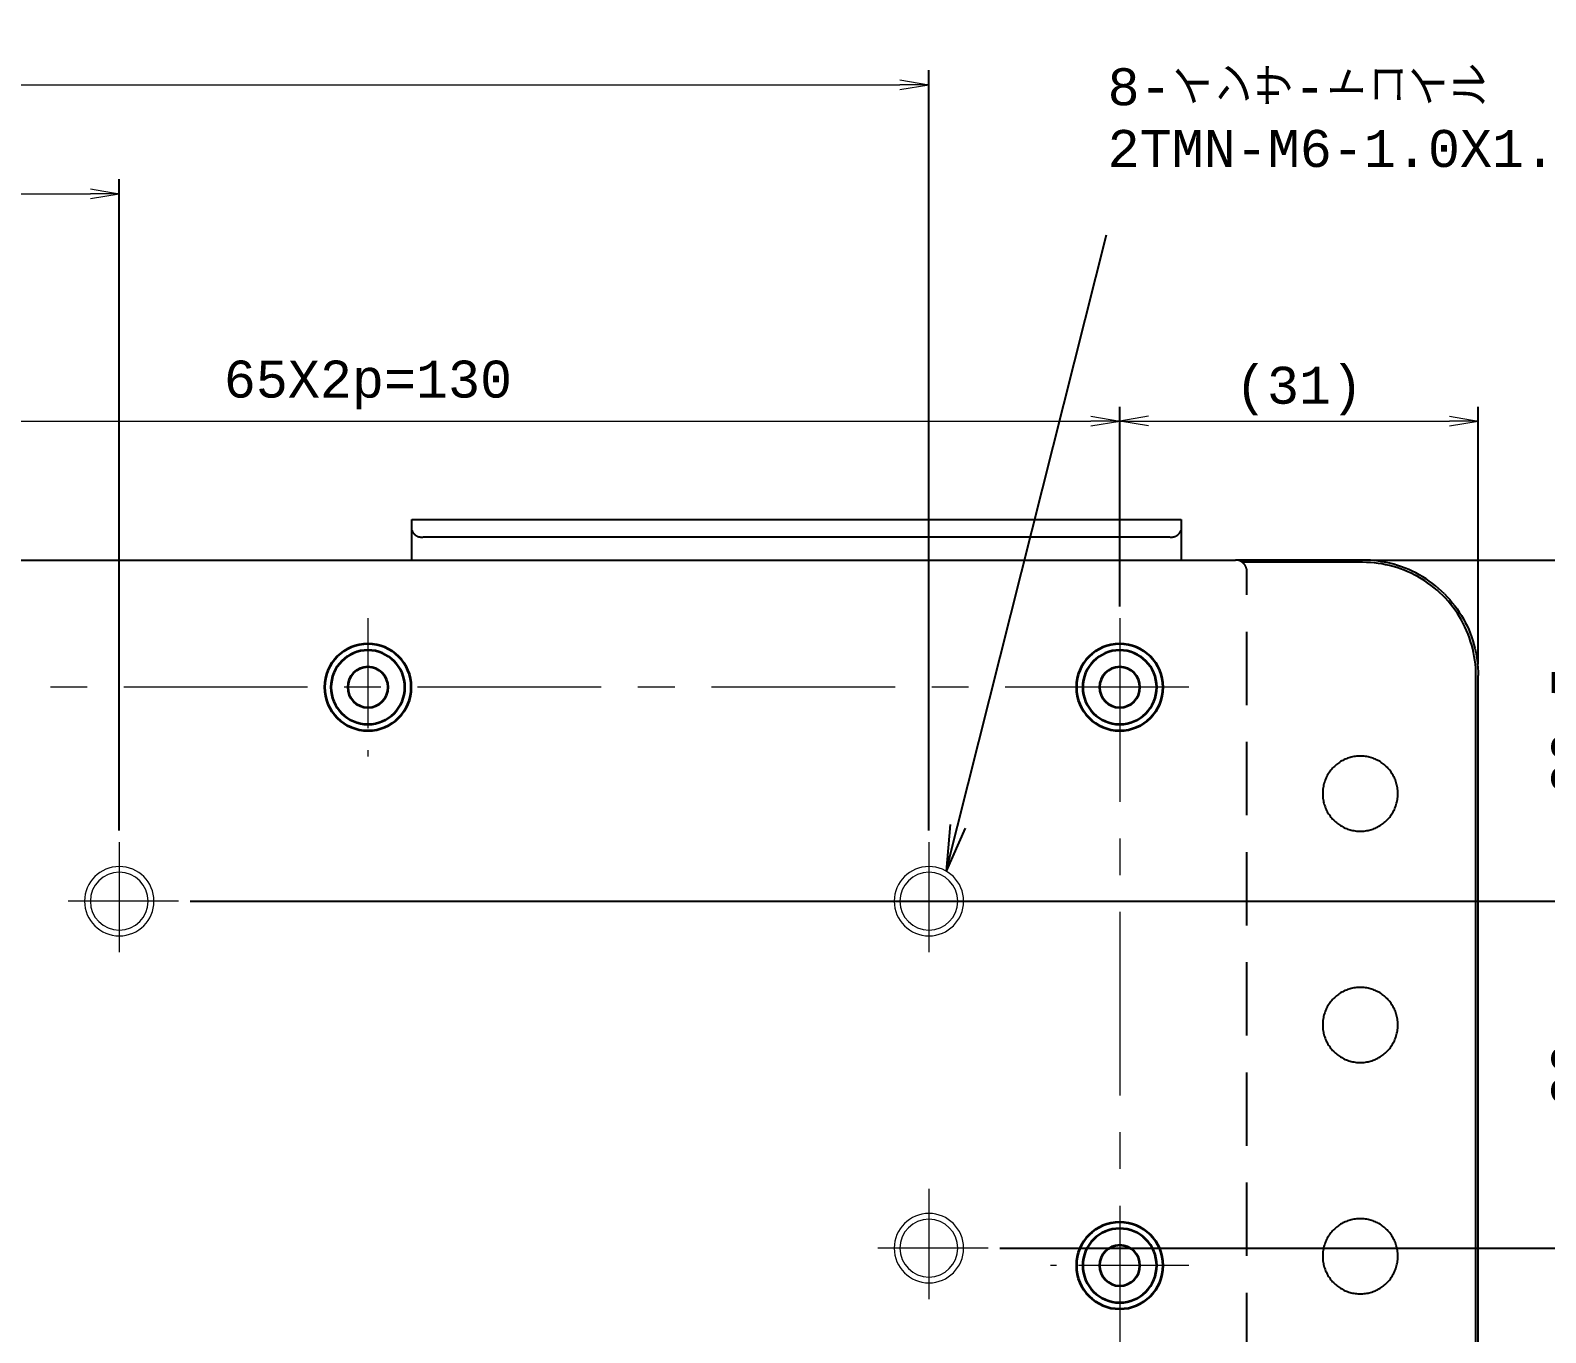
# Model space of a CAD drawing. Header units: millimetres. Extents: x -573 to 3430, y 0 to 3769.
# Drawn here: x 423.1 to 554.2, y 257.8 to 370.4 of the extents above; entities that cross this region are included whole.
import ezdxf
from ezdxf import colors
from ezdxf.entities.mleader import LeaderData, LeaderLine
from ezdxf.math import Vec2, Vec3

# ---------------------------------------------------------------- set-up
doc = ezdxf.new("R2010")
doc.units = ezdxf.units.MM
doc.linetypes.add('CENTER', pattern=[50.8, 31.75, -6.35, 6.35, -6.35])
doc.linetypes.add('HIDDEN', pattern=[9.525, 6.35, -3.175])
for name, color, linetype, lineweight in [('01 Basic thick', 7, 'Continuous', 35), ('02 Basic thin', 3, 'Continuous', 15), ('03 Hidden thick', 4, 'HIDDEN', 35), ('05 Center', 3, 'CENTER', 15), ('07 Dimension', 4, 'Continuous', 15), ('08 Text', 2, 'Continuous', 15)]:
    doc.layers.add(name, color=color, linetype=linetype, lineweight=lineweight)
doc.styles.get("Standard").update_dxf_attribs({"font": 'monotxt.shx', "height": 3.2, "bigfont": '@extfont2.shx'})
doc.dimstyles.new('ISO-25', dxfattribs={"dimtxt": 3.2, "dimasz": 2.5, "dimexe": 1.25, "dimexo": 1, "dimgap": 1, "dimtad": 1, "dimdsep": 46, "dimtxsty": 'Standard', "dimblk": 'OPEN', "dimcen": 2.5, "dimclrd": 256, "dimclre": 256, "dimclrt": 256, "dimadec": 0, "dimazin": 0, "dimtfac": 1, "dimtmove": 0, "dimatfit": 3, "dimldrblk": 'OPEN', "dimfxl": 1, "dimlwd": -1, "dimarcsym": 0})

# ---------------------------------------------------------------- blocks, each defined once
blk = doc.blocks.new('_Open')
at = {"color": 0, "linetype": 'ByBlock', "lineweight": -2}
for p, q in [((-1, 0.167), (0, 0)), ((-1, -0.167), (0, 0)), ((0, 0), (-1, 0))]:
    blk.add_line(p, q, dxfattribs=at)
blk = doc.blocks.new('*D2471')
at = {"layer": '07 Dimension', "lineweight": -2, "ltscale": 0.15, "transparency": 16777216}
for p, q in [((265.84, 301.21), (265.84, 357.51)), ((430.84, 301.21), (430.84, 357.51))]:
    blk.add_line(p, q, dxfattribs=at)
at = {"layer": '07 Dimension', "ltscale": 0.15, "transparency": 16777216}
blk.add_line((268.34, 356.26), (428.34, 356.26), dxfattribs=at)
at = {"layer": 'Defpoints', "color": 0, "ltscale": 0.15, "transparency": 16777216}
for p in [(430.84, 356.26), (265.84, 300.21), (430.84, 300.21)]:
    blk.add_point(p, dxfattribs=at)
at = {"layer": '07 Dimension', "ltscale": 0.15, "transparency": 16777216, "xscale": 2.5, "yscale": 2.5, "zscale": 2.5, "rotation": 180}
blk.add_blockref('_Open', (265.84, 356.26), dxfattribs=at)
at = {"layer": '07 Dimension', "ltscale": 0.15, "transparency": 16777216, "xscale": 2.5, "yscale": 2.5, "zscale": 2.5}
blk.add_blockref('_Open', (430.84, 356.26), dxfattribs=at)
at = {"layer": '07 Dimension', "ltscale": 0.15, "transparency": 16777216, "insert": (348.34, 358.86), "char_height": 3.2, "attachment_point": 5}
blk.add_mtext('165', dxfattribs=at)
blk = doc.blocks.new('*D2472')
at = {"layer": '07 Dimension', "lineweight": -2, "ltscale": 0.15, "transparency": 16777216}
for p, q in [((195.84, 301.21), (195.84, 366.94)), ((500.84, 301.21), (500.84, 366.94))]:
    blk.add_line(p, q, dxfattribs=at)
at = {"layer": '07 Dimension', "ltscale": 0.15, "transparency": 16777216}
blk.add_line((198.34, 365.69), (498.34, 365.69), dxfattribs=at)
at = {"layer": 'Defpoints', "color": 0, "ltscale": 0.15, "transparency": 16777216}
for p in [(500.84, 365.69), (195.84, 300.21), (500.84, 300.21)]:
    blk.add_point(p, dxfattribs=at)
at = {"layer": '07 Dimension', "ltscale": 0.15, "transparency": 16777216, "xscale": 2.5, "yscale": 2.5, "zscale": 2.5, "rotation": 180}
blk.add_blockref('_Open', (195.84, 365.69), dxfattribs=at)
at = {"layer": '07 Dimension', "ltscale": 0.15, "transparency": 16777216, "xscale": 2.5, "yscale": 2.5, "zscale": 2.5}
blk.add_blockref('_Open', (500.84, 365.69), dxfattribs=at)
at = {"layer": '07 Dimension', "ltscale": 0.15, "transparency": 16777216, "insert": (348.34, 368.29), "char_height": 3.2, "attachment_point": 5}
blk.add_mtext('305', dxfattribs=at)
blk = doc.blocks.new('*D2473')
at = {"layer": '07 Dimension', "lineweight": -2, "ltscale": 0.15, "transparency": 16777216}
for p, q in [((539.34, 324.59), (560.15, 324.59)), ((506.96, 295.09), (560.15, 295.09))]:
    blk.add_line(p, q, dxfattribs=at)
at = {"layer": '07 Dimension', "ltscale": 0.15, "transparency": 16777216}
blk.add_line((558.9, 322.09), (558.9, 297.59), dxfattribs=at)
at = {"layer": 'Defpoints', "color": 0, "ltscale": 0.15, "transparency": 16777216}
for p in [(538.34, 324.59), (505.96, 295.09), (558.9, 295.09)]:
    blk.add_point(p, dxfattribs=at)
at = {"layer": '07 Dimension', "ltscale": 0.15, "transparency": 16777216, "xscale": 2.5, "yscale": 2.5, "zscale": 2.5}
for p, rotation in [((558.9, 324.59), 90), ((558.9, 295.09), 270)]:
    blk.add_blockref('_Open', p, dxfattribs=dict(at, rotation=rotation))
at = {"layer": '07 Dimension', "ltscale": 0.15, "transparency": 16777216, "insert": (556.3, 309.84), "char_height": 3.2, "attachment_point": 5, "rotation": 90}
blk.add_mtext('29.5', dxfattribs=at)
blk = doc.blocks.new('*D2474')
at = {"layer": '07 Dimension', "lineweight": -2, "ltscale": 0.15, "transparency": 16777216}
for p, q in [((506.96, 295.09), (560.15, 295.09)), ((506.96, 265.09), (560.15, 265.09))]:
    blk.add_line(p, q, dxfattribs=at)
at = {"layer": '07 Dimension', "ltscale": 0.15, "transparency": 16777216}
blk.add_line((558.9, 292.59), (558.9, 267.59), dxfattribs=at)
at = {"layer": 'Defpoints', "color": 0, "ltscale": 0.15, "transparency": 16777216}
for p in [(505.96, 295.09), (505.96, 265.09), (558.9, 265.09)]:
    blk.add_point(p, dxfattribs=at)
at = {"layer": '07 Dimension', "ltscale": 0.15, "transparency": 16777216, "xscale": 2.5, "yscale": 2.5, "zscale": 2.5}
for p, rotation in [((558.9, 295.09), 90), ((558.9, 265.09), 270)]:
    blk.add_blockref('_Open', p, dxfattribs=dict(at, rotation=rotation))
at = {"layer": '07 Dimension', "ltscale": 0.15, "transparency": 16777216, "insert": (556.3, 280.09), "char_height": 3.2, "attachment_point": 5, "rotation": 90}
blk.add_mtext('30', dxfattribs=at)
blk = doc.blocks.new('*D2475')
at = {"layer": '07 Dimension', "lineweight": -2, "ltscale": 0.15, "transparency": 16777216}
for p, q in [((436.96, 295.09), (567.07, 295.09)), ((436.96, 200.09), (567.07, 200.09))]:
    blk.add_line(p, q, dxfattribs=at)
at = {"layer": '07 Dimension', "ltscale": 0.15, "transparency": 16777216}
blk.add_line((565.82, 292.59), (565.82, 202.59), dxfattribs=at)
at = {"layer": 'Defpoints', "color": 0, "ltscale": 0.15, "transparency": 16777216}
for p in [(435.96, 295.09), (435.96, 200.09), (565.82, 200.09)]:
    blk.add_point(p, dxfattribs=at)
at = {"layer": '07 Dimension', "ltscale": 0.15, "transparency": 16777216, "xscale": 2.5, "yscale": 2.5, "zscale": 2.5}
for p, rotation in [((565.82, 295.09), 90), ((565.82, 200.09), 270)]:
    blk.add_blockref('_Open', p, dxfattribs=dict(at, rotation=rotation))
at = {"layer": '07 Dimension', "ltscale": 0.15, "transparency": 16777216, "insert": (563.22, 247.59), "char_height": 3.2, "attachment_point": 5, "rotation": 90}
blk.add_mtext('95', dxfattribs=at)
blk = doc.blocks.new('*D2478')
at = {"layer": '07 Dimension', "lineweight": -2, "ltscale": 0.15, "transparency": 16777216}
for p, q in [((387.34, 320.57), (387.34, 337.85)), ((517.34, 320.57), (517.34, 337.85))]:
    blk.add_line(p, q, dxfattribs=at)
at = {"layer": '07 Dimension', "ltscale": 0.15, "transparency": 16777216}
blk.add_line((389.84, 336.6), (514.84, 336.6), dxfattribs=at)
at = {"layer": 'Defpoints', "color": 0, "ltscale": 0.15, "transparency": 16777216}
for p in [(517.34, 336.6), (387.34, 319.57), (517.34, 319.57)]:
    blk.add_point(p, dxfattribs=at)
at = {"layer": '07 Dimension', "ltscale": 0.15, "transparency": 16777216, "xscale": 2.5, "yscale": 2.5, "zscale": 2.5, "rotation": 180}
blk.add_blockref('_Open', (387.34, 336.6), dxfattribs=at)
at = {"layer": '07 Dimension', "ltscale": 0.15, "transparency": 16777216, "xscale": 2.5, "yscale": 2.5, "zscale": 2.5}
blk.add_blockref('_Open', (517.34, 336.6), dxfattribs=at)
at = {"layer": '07 Dimension', "ltscale": 0.15, "transparency": 16777216, "insert": (452.34, 339.73), "char_height": 3.2, "attachment_point": 5}
blk.add_mtext('65X2p=130', dxfattribs=at)
blk = doc.blocks.new('*D2461')
at = {"layer": '07 Dimension', "lineweight": -2, "ltscale": 0.15, "transparency": 16777216}
for p, q in [((517.34, 320.57), (517.34, 337.85)), ((548.34, 315.59), (548.34, 337.85))]:
    blk.add_line(p, q, dxfattribs=at)
at = {"layer": '07 Dimension', "ltscale": 0.15, "transparency": 16777216}
blk.add_line((519.84, 336.6), (545.84, 336.6), dxfattribs=at)
at = {"layer": 'Defpoints', "color": 0, "ltscale": 0.15, "transparency": 16777216}
for p in [(548.34, 336.6), (517.34, 319.57), (548.34, 314.59)]:
    blk.add_point(p, dxfattribs=at)
at = {"layer": '07 Dimension', "ltscale": 0.15, "transparency": 16777216, "xscale": 2.5, "yscale": 2.5, "zscale": 2.5, "rotation": 180}
blk.add_blockref('_Open', (517.34, 336.6), dxfattribs=at)
at = {"layer": '07 Dimension', "ltscale": 0.15, "transparency": 16777216, "xscale": 2.5, "yscale": 2.5, "zscale": 2.5}
blk.add_blockref('_Open', (548.34, 336.6), dxfattribs=at)
at = {"layer": '07 Dimension', "ltscale": 0.15, "transparency": 16777216, "insert": (532.84, 339.2), "char_height": 3.2, "attachment_point": 5}
blk.add_mtext('(31)', dxfattribs=at)

msp = doc.modelspace()

# ---------------------------------------------------------------- linework, layer by layer
at = {"layer": '01 Basic thick', "lineweight": -3}
for p, q in [((456.139, 327.169), (456.139, 328.092)), ((456.139, 328.092), (522.639, 328.092)), ((522.639, 328.092), (522.639, 327.169)), ((456.139, 324.593), (456.139, 327.169)), ((456.139, 327.169), (456.149, 327.141)), ((456.149, 327.141), (456.16, 327.113)), ((456.16, 327.113), (456.172, 327.085)), ((456.172, 327.085), (456.185, 327.058)), ((456.185, 327.058), (456.199, 327.031)), ((456.199, 327.031), (456.213, 327.005)), ((456.213, 327.005), (456.229, 326.979)), ((456.229, 326.979), (456.245, 326.954)), ((456.245, 326.954), (456.263, 326.93)), ((456.263, 326.93), (456.281, 326.906)), ((456.281, 326.906), (456.3, 326.882)), ((456.3, 326.882), (456.32, 326.86)), ((456.32, 326.86), (456.34, 326.838)), ((456.34, 326.838), (456.362, 326.817)), ((456.362, 326.817), (456.384, 326.796)), ((456.384, 326.796), (456.406, 326.776)), ((456.406, 326.776), (456.43, 326.758)), ((456.43, 326.758), (456.454, 326.739)), ((456.454, 326.739), (456.478, 326.722)), ((456.478, 326.722), (456.504, 326.706)), ((456.504, 326.706), (456.529, 326.69)), ((456.529, 326.69), (456.556, 326.676)), ((456.556, 326.676), (456.582, 326.662)), ((456.582, 326.662), (456.61, 326.649)), ((456.61, 326.649), (456.637, 326.638)), ((456.637, 326.638), (456.665, 326.627)), ((456.665, 326.627), (456.694, 326.617)), ((456.694, 326.617), (456.723, 326.608)), ((456.723, 326.608), (456.752, 326.6)), ((456.752, 326.6), (456.781, 326.593)), ((456.781, 326.593), (456.81, 326.588)), ((456.81, 326.588), (456.84, 326.583)), ((456.84, 326.583), (456.87, 326.579)), ((456.87, 326.579), (456.9, 326.576)), ((456.9, 326.576), (456.93, 326.575)), ((456.93, 326.575), (456.96, 326.574)), ((456.96, 326.574), (456.99, 326.574)), ((456.99, 326.574), (457.02, 326.576)), ((457.02, 326.576), (457.05, 326.578)), ((457.05, 326.578), (457.08, 326.582)), ((457.08, 326.582), (457.109, 326.586)), ((457.109, 326.586), (457.139, 326.592)), ((457.139, 326.592), (521.639, 326.592)), ((521.639, 326.592), (521.669, 326.586)), ((521.669, 326.586), (521.698, 326.582)), ((521.698, 326.582), (521.728, 326.578)), ((521.728, 326.578), (521.758, 326.576)), ((521.758, 326.576), (521.788, 326.574)), ((521.788, 326.574), (521.818, 326.574)), ((521.818, 326.574), (521.848, 326.575)), ((521.848, 326.575), (521.878, 326.576)), ((521.878, 326.576), (521.908, 326.579)), ((521.908, 326.579), (521.938, 326.583)), ((521.938, 326.583), (521.968, 326.588)), ((521.968, 326.588), (521.997, 326.593)), ((521.997, 326.593), (522.026, 326.6)), ((522.026, 326.6), (522.055, 326.608)), ((522.055, 326.608), (522.084, 326.617)), ((522.084, 326.617), (522.113, 326.627)), ((522.113, 326.627), (522.141, 326.638)), ((522.141, 326.638), (522.168, 326.649)), ((522.168, 326.649), (522.196, 326.662)), ((522.196, 326.662), (522.222, 326.676)), ((522.222, 326.676), (522.249, 326.69)), ((522.249, 326.69), (522.274, 326.706)), ((522.274, 326.706), (522.3, 326.722)), ((522.3, 326.722), (522.324, 326.739)), ((522.324, 326.739), (522.348, 326.758)), ((522.348, 326.758), (522.372, 326.776)), ((522.372, 326.776), (522.394, 326.796)), ((522.394, 326.796), (522.416, 326.817)), ((522.416, 326.817), (522.438, 326.838)), ((522.438, 326.838), (522.458, 326.86)), ((522.458, 326.86), (522.478, 326.882)), ((522.478, 326.882), (522.497, 326.906)), ((522.497, 326.906), (522.515, 326.93)), ((522.515, 326.93), (522.533, 326.954)), ((522.533, 326.954), (522.549, 326.979)), ((522.549, 326.979), (522.565, 327.005)), ((522.565, 327.005), (522.579, 327.031)), ((522.579, 327.031), (522.593, 327.058)), ((522.593, 327.058), (522.606, 327.085)), ((522.606, 327.085), (522.618, 327.113)), ((522.618, 327.113), (522.629, 327.141)), ((522.629, 327.141), (522.639, 327.169)), ((522.639, 327.169), (522.639, 324.593)), ((169.339, 324.593), (527.339, 324.593)), ((538.339, 324.593), (527.339, 324.593)), ((527.373, 324.592), (527.339, 324.593)), ((527.406, 324.59), (527.373, 324.592)), ((527.44, 324.588), (527.406, 324.59)), ((527.473, 324.584), (527.44, 324.588)), ((527.506, 324.578), (527.473, 324.584)), ((527.54, 324.572), (527.506, 324.578)), ((527.572, 324.565), (527.54, 324.572)), ((527.605, 324.557), (527.572, 324.565)), ((527.637, 324.547), (527.605, 324.557)), ((527.669, 324.537), (527.637, 324.547)), ((527.701, 324.525), (527.669, 324.537)), ((527.732, 324.512), (527.701, 324.525)), ((527.763, 324.498), (527.732, 324.512)), ((527.793, 324.484), (527.763, 324.498)), ((527.823, 324.468), (527.793, 324.484)), ((527.853, 324.45), (527.823, 324.468)), ((527.882, 324.432), (527.853, 324.45)), ((527.911, 324.413), (527.882, 324.432)), ((527.939, 324.393), (527.911, 324.413)), ((538.339, 324.393), (527.939, 324.393)), ((527.966, 324.372), (527.939, 324.393)), ((527.992, 324.35), (527.966, 324.372)), ((528.018, 324.327), (527.992, 324.35)), ((528.043, 324.303), (528.018, 324.327)), ((528.067, 324.279), (528.043, 324.303)), ((528.09, 324.253), (528.067, 324.279)), ((528.112, 324.227), (528.09, 324.253)), ((528.133, 324.2), (528.112, 324.227)), ((528.154, 324.172), (528.133, 324.2)), ((528.173, 324.144), (528.154, 324.172)), ((528.192, 324.115), (528.173, 324.144)), ((528.209, 324.086), (528.192, 324.115)), ((528.225, 324.055), (528.209, 324.086)), ((528.241, 324.025), (528.225, 324.055)), ((528.255, 323.993), (528.241, 324.025)), ((528.268, 323.962), (528.255, 323.993)), ((528.281, 323.93), (528.268, 323.962)), ((528.292, 323.897), (528.281, 323.93)), ((528.301, 323.864), (528.292, 323.897)), ((528.31, 323.831), (528.301, 323.864)), ((528.318, 323.797), (528.31, 323.831)), ((528.324, 323.764), (528.318, 323.797)), ((528.33, 323.73), (528.324, 323.764)), ((528.334, 323.696), (528.33, 323.73)), ((528.337, 323.661), (528.334, 323.696)), ((528.338, 323.627), (528.337, 323.661)), ((538.68, 324.587), (538.339, 324.593)), ((538.674, 324.387), (538.339, 324.393)), ((539.008, 324.37), (538.674, 324.387)), ((539.021, 324.569), (538.68, 324.587)), ((539.341, 324.341), (539.008, 324.37)), ((539.362, 324.54), (539.021, 324.569)), ((539.673, 324.301), (539.341, 324.341)), ((539.701, 324.499), (539.362, 324.54)), ((540.004, 324.25), (539.673, 324.301)), ((540.038, 324.447), (539.701, 324.499)), ((540.333, 324.188), (540.004, 324.25)), ((540.374, 324.383), (540.038, 324.447)), ((540.659, 324.114), (540.333, 324.188)), ((540.707, 324.308), (540.374, 324.383)), ((540.983, 324.029), (540.659, 324.114)), ((541.037, 324.222), (540.707, 324.308)), ((541.304, 323.933), (540.983, 324.029)), ((541.364, 324.124), (541.037, 324.222)), ((541.621, 323.827), (541.304, 323.933)), ((541.688, 324.015), (541.364, 324.124)), ((541.934, 323.709), (541.621, 323.827)), ((542.008, 323.895), (541.688, 324.015)), ((542.243, 323.581), (541.934, 323.709)), ((542.323, 323.765), (542.008, 323.895)), ((542.634, 323.623), (542.323, 323.765)), ((528.339, 323.593), (528.338, 323.627)), ((542.548, 323.443), (542.243, 323.581)), ((542.848, 323.294), (542.548, 323.443)), ((542.94, 323.471), (542.634, 323.623)), ((543.142, 323.135), (542.848, 323.294)), ((543.24, 323.309), (542.94, 323.471)), ((543.431, 322.966), (543.142, 323.135)), ((543.535, 323.137), (543.24, 323.309)), ((543.714, 322.787), (543.431, 322.966)), ((543.823, 322.954), (543.535, 323.137)), ((543.99, 322.599), (543.714, 322.787)), ((544.106, 322.762), (543.823, 322.954)), ((544.26, 322.401), (543.99, 322.599)), ((544.381, 322.561), (544.106, 322.762)), ((544.524, 322.195), (544.26, 322.401)), ((544.65, 322.35), (544.381, 322.561)), ((544.911, 322.13), (544.65, 322.35)), ((544.78, 321.979), (544.524, 322.195)), ((545.028, 321.755), (544.78, 321.979)), ((545.165, 321.901), (544.911, 322.13)), ((545.269, 321.522), (545.028, 321.755)), ((545.41, 321.664), (545.165, 321.901)), ((545.501, 321.282), (545.269, 321.522)), ((545.41, 321.664), (545.647, 321.418)), ((545.725, 321.033), (545.501, 321.282)), ((545.647, 321.418), (545.876, 321.165)), ((545.941, 320.777), (545.725, 321.033)), ((545.876, 321.165), (546.096, 320.903)), ((546.148, 320.514), (545.941, 320.777)), ((546.096, 320.903), (546.307, 320.635)), ((546.345, 320.244), (546.148, 320.514)), ((546.307, 320.635), (546.509, 320.359)), ((546.534, 319.967), (546.345, 320.244)), ((546.509, 320.359), (546.701, 320.077)), ((546.712, 319.685), (546.534, 319.967)), ((546.701, 320.077), (546.883, 319.788)), ((546.883, 319.788), (547.056, 319.494)), ((546.881, 319.396), (546.712, 319.685)), ((547.04, 319.101), (546.881, 319.396)), ((547.189, 318.802), (547.04, 319.101)), ((547.056, 319.494), (547.218, 319.193)), ((547.328, 318.497), (547.189, 318.802)), ((547.218, 319.193), (547.37, 318.887)), ((547.456, 318.188), (547.328, 318.497)), ((547.37, 318.887), (547.511, 318.577)), ((547.511, 318.577), (547.642, 318.261)), ((547.573, 317.874), (547.456, 318.188)), ((547.68, 317.557), (547.573, 317.874)), ((547.642, 318.261), (547.762, 317.941)), ((547.776, 317.237), (547.68, 317.557)), ((547.762, 317.941), (547.87, 317.618)), ((547.86, 316.913), (547.776, 317.237)), ((547.87, 317.618), (547.968, 317.291)), ((547.968, 317.291), (548.055, 316.96)), ((547.934, 316.586), (547.86, 316.913)), ((547.996, 316.258), (547.934, 316.586)), ((548.048, 315.927), (547.996, 316.258)), ((548.088, 315.595), (548.048, 315.927)), ((548.055, 316.96), (548.13, 316.627)), ((548.13, 316.627), (548.194, 316.292)), ((548.194, 316.292), (548.246, 315.954)), ((548.246, 315.954), (548.287, 315.615)), ((548.116, 315.261), (548.088, 315.595)), ((548.133, 314.927), (548.116, 315.261)), ((548.139, 314.593), (548.133, 314.927)), ((548.139, 221.363), (548.139, 314.593)), ((548.287, 315.615), (548.316, 315.275)), ((548.316, 315.275), (548.333, 314.934)), ((548.333, 314.934), (548.339, 314.593)), ((548.339, 221.363), (548.339, 314.593)), ((535.821, 306.671), (535.744, 306.589)), ((535.901, 306.749), (535.821, 306.671)), ((535.984, 306.825), (535.901, 306.749)), ((536.069, 306.898), (535.984, 306.825)), ((536.157, 306.968), (536.069, 306.898)), ((536.247, 307.035), (536.157, 306.968)), ((536.339, 307.099), (536.247, 307.035)), ((536.434, 307.159), (536.339, 307.099)), ((536.53, 307.217), (536.434, 307.159)), ((536.629, 307.27), (536.53, 307.217)), ((536.729, 307.321), (536.629, 307.27)), ((536.831, 307.368), (536.729, 307.321)), ((536.934, 307.411), (536.831, 307.368)), ((537.039, 307.451), (536.934, 307.411)), ((537.145, 307.487), (537.039, 307.451)), ((537.253, 307.519), (537.145, 307.487)), ((537.361, 307.548), (537.253, 307.519)), ((537.471, 307.573), (537.361, 307.548)), ((537.581, 307.594), (537.471, 307.573)), ((537.692, 307.612), (537.581, 307.594)), ((537.803, 307.625), (537.692, 307.612)), ((537.915, 307.635), (537.803, 307.625)), ((538.027, 307.641), (537.915, 307.635)), ((538.139, 307.643), (538.027, 307.641)), ((538.251, 307.641), (538.139, 307.643)), ((538.363, 307.635), (538.251, 307.641)), ((538.475, 307.625), (538.363, 307.635)), ((538.586, 307.612), (538.475, 307.625)), ((538.697, 307.594), (538.586, 307.612)), ((538.807, 307.573), (538.697, 307.594)), ((538.917, 307.548), (538.807, 307.573)), ((539.025, 307.519), (538.917, 307.548)), ((539.133, 307.487), (539.025, 307.519)), ((539.239, 307.451), (539.133, 307.487)), ((539.344, 307.411), (539.239, 307.451)), ((539.447, 307.368), (539.344, 307.411)), ((539.549, 307.321), (539.447, 307.368)), ((539.649, 307.27), (539.549, 307.321)), ((539.748, 307.217), (539.649, 307.27)), ((539.844, 307.159), (539.748, 307.217)), ((539.939, 307.099), (539.844, 307.159)), ((540.031, 307.035), (539.939, 307.099)), ((540.121, 306.968), (540.031, 307.035)), ((540.209, 306.898), (540.121, 306.968)), ((540.294, 306.825), (540.209, 306.898)), ((540.377, 306.749), (540.294, 306.825)), ((540.457, 306.671), (540.377, 306.749)), ((540.534, 306.589), (540.457, 306.671)), ((535.028, 305.333), (534.997, 305.225)), ((535.062, 305.44), (535.028, 305.333)), ((535.1, 305.545), (535.062, 305.44)), ((535.142, 305.649), (535.1, 305.545)), ((535.187, 305.752), (535.142, 305.649)), ((535.236, 305.853), (535.187, 305.752)), ((535.288, 305.952), (535.236, 305.853)), ((535.343, 306.05), (535.288, 305.952)), ((535.402, 306.145), (535.343, 306.05)), ((535.464, 306.239), (535.402, 306.145)), ((535.53, 306.33), (535.464, 306.239)), ((535.598, 306.419), (535.53, 306.33)), ((535.669, 306.505), (535.598, 306.419)), ((535.744, 306.589), (535.669, 306.505)), ((540.608, 306.505), (540.534, 306.589)), ((540.68, 306.419), (540.608, 306.505)), ((540.748, 306.33), (540.68, 306.419)), ((540.814, 306.239), (540.748, 306.33)), ((540.876, 306.145), (540.814, 306.239)), ((540.935, 306.05), (540.876, 306.145)), ((540.99, 305.952), (540.935, 306.05)), ((541.042, 305.853), (540.99, 305.952)), ((541.091, 305.752), (541.042, 305.853)), ((541.136, 305.649), (541.091, 305.752)), ((541.178, 305.545), (541.136, 305.649)), ((541.216, 305.44), (541.178, 305.545)), ((541.25, 305.333), (541.216, 305.44)), ((541.281, 305.225), (541.25, 305.333)), ((534.893, 304.561), (534.889, 304.449)), ((534.889, 304.449), (534.889, 304.337)), ((534.889, 304.337), (534.893, 304.224)), ((534.901, 304.673), (534.893, 304.561)), ((534.893, 304.224), (534.901, 304.112)), ((534.913, 304.784), (534.901, 304.673)), ((534.901, 304.112), (534.913, 304.001)), ((534.928, 304.895), (534.913, 304.784)), ((534.913, 304.001), (534.928, 303.89)), ((534.947, 305.006), (534.928, 304.895)), ((534.97, 305.116), (534.947, 305.006)), ((534.997, 305.225), (534.97, 305.116)), ((541.307, 305.116), (541.281, 305.225)), ((541.331, 305.006), (541.307, 305.116)), ((541.35, 304.895), (541.331, 305.006)), ((541.365, 304.784), (541.35, 304.895)), ((541.35, 303.89), (541.365, 304.001)), ((541.377, 304.673), (541.365, 304.784)), ((541.365, 304.001), (541.377, 304.112)), ((541.385, 304.561), (541.377, 304.673)), ((541.377, 304.112), (541.385, 304.224)), ((541.388, 304.449), (541.385, 304.561)), ((541.385, 304.224), (541.388, 304.337)), ((541.388, 304.337), (541.388, 304.449)), ((534.928, 303.89), (534.947, 303.779)), ((534.947, 303.779), (534.97, 303.669)), ((534.97, 303.669), (534.997, 303.56)), ((534.997, 303.56), (535.028, 303.453)), ((535.028, 303.453), (535.062, 303.346)), ((535.062, 303.346), (535.1, 303.24)), ((535.1, 303.24), (535.142, 303.136)), ((535.142, 303.136), (535.187, 303.033)), ((535.187, 303.033), (535.236, 302.932)), ((535.236, 302.932), (535.288, 302.833)), ((535.288, 302.833), (535.343, 302.735)), ((535.343, 302.735), (535.402, 302.64)), ((540.876, 302.64), (540.935, 302.735)), ((540.935, 302.735), (540.99, 302.833)), ((540.99, 302.833), (541.042, 302.932)), ((541.042, 302.932), (541.091, 303.033)), ((541.091, 303.033), (541.136, 303.136)), ((541.136, 303.136), (541.178, 303.24)), ((541.178, 303.24), (541.216, 303.346)), ((541.216, 303.346), (541.25, 303.453)), ((541.25, 303.453), (541.281, 303.56)), ((541.281, 303.56), (541.307, 303.669)), ((541.307, 303.669), (541.331, 303.779)), ((541.331, 303.779), (541.35, 303.89)), ((535.402, 302.64), (535.464, 302.546)), ((535.464, 302.546), (535.53, 302.455)), ((535.53, 302.455), (535.598, 302.366)), ((535.598, 302.366), (535.669, 302.28)), ((535.669, 302.28), (535.744, 302.196)), ((535.744, 302.196), (535.821, 302.114)), ((535.821, 302.114), (535.901, 302.036)), ((535.901, 302.036), (535.984, 301.96)), ((535.984, 301.96), (536.069, 301.887)), ((536.069, 301.887), (536.157, 301.817)), ((536.157, 301.817), (536.247, 301.75)), ((536.247, 301.75), (536.339, 301.686)), ((536.339, 301.686), (536.434, 301.626)), ((536.434, 301.626), (536.53, 301.569)), ((536.53, 301.569), (536.629, 301.515)), ((536.629, 301.515), (536.729, 301.464)), ((536.729, 301.464), (536.831, 301.418)), ((536.831, 301.418), (536.934, 301.374)), ((536.934, 301.374), (537.039, 301.334)), ((539.239, 301.334), (539.344, 301.374)), ((539.344, 301.374), (539.447, 301.418)), ((539.447, 301.418), (539.549, 301.464)), ((539.549, 301.464), (539.649, 301.515)), ((539.649, 301.515), (539.748, 301.569)), ((539.748, 301.569), (539.844, 301.626)), ((539.844, 301.626), (539.939, 301.686)), ((539.939, 301.686), (540.031, 301.75)), ((540.031, 301.75), (540.121, 301.817)), ((540.121, 301.817), (540.209, 301.887)), ((540.209, 301.887), (540.294, 301.96)), ((540.294, 301.96), (540.377, 302.036)), ((540.377, 302.036), (540.457, 302.114)), ((540.457, 302.114), (540.534, 302.196)), ((540.534, 302.196), (540.608, 302.28)), ((540.608, 302.28), (540.68, 302.366)), ((540.68, 302.366), (540.748, 302.455)), ((540.748, 302.455), (540.814, 302.546)), ((540.814, 302.546), (540.876, 302.64)), ((537.039, 301.334), (537.145, 301.298)), ((537.145, 301.298), (537.253, 301.266)), ((537.253, 301.266), (537.361, 301.237)), ((537.361, 301.237), (537.471, 301.212)), ((537.471, 301.212), (537.581, 301.191)), ((537.581, 301.191), (537.692, 301.174)), ((537.692, 301.174), (537.803, 301.16)), ((537.803, 301.16), (537.915, 301.15)), ((537.915, 301.15), (538.027, 301.145)), ((538.027, 301.145), (538.139, 301.143)), ((538.139, 301.143), (538.251, 301.145)), ((538.251, 301.145), (538.363, 301.15)), ((538.363, 301.15), (538.475, 301.16)), ((538.475, 301.16), (538.586, 301.174)), ((538.586, 301.174), (538.697, 301.191)), ((538.697, 301.191), (538.807, 301.212)), ((538.807, 301.212), (538.917, 301.237)), ((538.917, 301.237), (539.025, 301.266)), ((539.025, 301.266), (539.133, 301.298)), ((539.133, 301.298), (539.239, 301.334)), ((536.157, 286.968), (536.069, 286.898)), ((536.247, 287.035), (536.157, 286.968)), ((536.339, 287.099), (536.247, 287.035)), ((536.434, 287.159), (536.339, 287.099)), ((536.53, 287.217), (536.434, 287.159)), ((536.629, 287.27), (536.53, 287.217)), ((536.729, 287.321), (536.629, 287.27)), ((536.831, 287.368), (536.729, 287.321)), ((536.934, 287.411), (536.831, 287.368)), ((537.039, 287.451), (536.934, 287.411)), ((537.145, 287.487), (537.039, 287.451)), ((537.253, 287.519), (537.145, 287.487)), ((537.361, 287.548), (537.253, 287.519)), ((537.471, 287.573), (537.361, 287.548)), ((537.581, 287.594), (537.471, 287.573)), ((537.692, 287.612), (537.581, 287.594)), ((537.803, 287.625), (537.692, 287.612)), ((537.915, 287.635), (537.803, 287.625)), ((538.027, 287.641), (537.915, 287.635)), ((538.139, 287.643), (538.027, 287.641)), ((538.251, 287.641), (538.139, 287.643)), ((538.363, 287.635), (538.251, 287.641)), ((538.475, 287.625), (538.363, 287.635)), ((538.586, 287.612), (538.475, 287.625)), ((538.697, 287.594), (538.586, 287.612)), ((538.807, 287.573), (538.697, 287.594)), ((538.917, 287.548), (538.807, 287.573)), ((539.025, 287.519), (538.917, 287.548)), ((539.133, 287.487), (539.025, 287.519)), ((539.239, 287.451), (539.133, 287.487)), ((539.344, 287.411), (539.239, 287.451)), ((539.447, 287.368), (539.344, 287.411)), ((539.549, 287.321), (539.447, 287.368)), ((539.649, 287.27), (539.549, 287.321)), ((539.748, 287.217), (539.649, 287.27)), ((539.844, 287.159), (539.748, 287.217)), ((539.939, 287.099), (539.844, 287.159)), ((540.031, 287.035), (539.939, 287.099)), ((540.121, 286.968), (540.031, 287.035)), ((540.209, 286.898), (540.121, 286.968)), ((535.142, 285.649), (535.1, 285.545)), ((535.187, 285.752), (535.142, 285.649)), ((535.236, 285.853), (535.187, 285.752)), ((535.288, 285.952), (535.236, 285.853)), ((535.343, 286.05), (535.288, 285.952)), ((535.402, 286.145), (535.343, 286.05)), ((535.464, 286.239), (535.402, 286.145)), ((535.53, 286.33), (535.464, 286.239)), ((535.598, 286.419), (535.53, 286.33)), ((535.669, 286.505), (535.598, 286.419)), ((535.744, 286.589), (535.669, 286.505)), ((535.821, 286.671), (535.744, 286.589)), ((535.901, 286.749), (535.821, 286.671)), ((535.984, 286.825), (535.901, 286.749)), ((536.069, 286.898), (535.984, 286.825)), ((540.294, 286.825), (540.209, 286.898)), ((540.377, 286.749), (540.294, 286.825)), ((540.457, 286.671), (540.377, 286.749)), ((540.534, 286.589), (540.457, 286.671)), ((540.608, 286.505), (540.534, 286.589)), ((540.68, 286.419), (540.608, 286.505)), ((540.748, 286.33), (540.68, 286.419)), ((540.814, 286.239), (540.748, 286.33)), ((540.876, 286.145), (540.814, 286.239)), ((540.935, 286.05), (540.876, 286.145)), ((540.99, 285.952), (540.935, 286.05)), ((541.042, 285.853), (540.99, 285.952)), ((541.091, 285.752), (541.042, 285.853)), ((541.136, 285.649), (541.091, 285.752)), ((541.178, 285.545), (541.136, 285.649)), ((534.893, 284.561), (534.889, 284.449)), ((534.889, 284.449), (534.889, 284.337)), ((534.889, 284.337), (534.893, 284.224)), ((534.901, 284.673), (534.893, 284.561)), ((534.913, 284.784), (534.901, 284.673)), ((534.928, 284.895), (534.913, 284.784)), ((534.947, 285.006), (534.928, 284.895)), ((534.97, 285.116), (534.947, 285.006)), ((534.997, 285.225), (534.97, 285.116)), ((535.028, 285.333), (534.997, 285.225)), ((535.062, 285.44), (535.028, 285.333)), ((535.1, 285.545), (535.062, 285.44)), ((541.216, 285.44), (541.178, 285.545)), ((541.25, 285.333), (541.216, 285.44)), ((541.281, 285.225), (541.25, 285.333)), ((541.307, 285.116), (541.281, 285.225)), ((541.331, 285.006), (541.307, 285.116)), ((541.35, 284.895), (541.331, 285.006)), ((541.365, 284.784), (541.35, 284.895)), ((541.377, 284.673), (541.365, 284.784)), ((541.385, 284.561), (541.377, 284.673)), ((541.388, 284.449), (541.385, 284.561)), ((541.385, 284.224), (541.388, 284.337)), ((541.388, 284.337), (541.388, 284.449)), ((534.893, 284.224), (534.901, 284.112)), ((534.901, 284.112), (534.913, 284.001)), ((534.913, 284.001), (534.928, 283.89)), ((534.928, 283.89), (534.947, 283.779)), ((534.947, 283.779), (534.97, 283.669)), ((534.97, 283.669), (534.997, 283.56)), ((534.997, 283.56), (535.028, 283.453)), ((535.028, 283.453), (535.062, 283.346)), ((535.062, 283.346), (535.1, 283.24)), ((535.1, 283.24), (535.142, 283.136)), ((535.142, 283.136), (535.187, 283.033)), ((535.187, 283.033), (535.236, 282.932)), ((541.042, 282.932), (541.091, 283.033)), ((541.091, 283.033), (541.136, 283.136)), ((541.136, 283.136), (541.178, 283.24)), ((541.178, 283.24), (541.216, 283.346)), ((541.216, 283.346), (541.25, 283.453)), ((541.25, 283.453), (541.281, 283.56)), ((541.281, 283.56), (541.307, 283.669)), ((541.307, 283.669), (541.331, 283.779)), ((541.331, 283.779), (541.35, 283.89)), ((541.35, 283.89), (541.365, 284.001)), ((541.365, 284.001), (541.377, 284.112)), ((541.377, 284.112), (541.385, 284.224)), ((535.236, 282.932), (535.288, 282.833)), ((535.288, 282.833), (535.343, 282.735)), ((535.343, 282.735), (535.402, 282.64)), ((535.402, 282.64), (535.464, 282.546)), ((535.464, 282.546), (535.53, 282.455)), ((535.53, 282.455), (535.598, 282.366)), ((535.598, 282.366), (535.669, 282.28)), ((535.669, 282.28), (535.744, 282.196)), ((535.744, 282.196), (535.821, 282.114)), ((535.821, 282.114), (535.901, 282.036)), ((535.901, 282.036), (535.984, 281.96)), ((535.984, 281.96), (536.069, 281.887)), ((536.069, 281.887), (536.157, 281.817)), ((536.157, 281.817), (536.247, 281.75)), ((536.247, 281.75), (536.339, 281.686)), ((539.939, 281.686), (540.031, 281.75)), ((540.031, 281.75), (540.121, 281.817)), ((540.121, 281.817), (540.209, 281.887)), ((540.209, 281.887), (540.294, 281.96)), ((540.294, 281.96), (540.377, 282.036)), ((540.377, 282.036), (540.457, 282.114)), ((540.457, 282.114), (540.534, 282.196)), ((540.534, 282.196), (540.608, 282.28)), ((540.608, 282.28), (540.68, 282.366)), ((540.68, 282.366), (540.748, 282.455)), ((540.748, 282.455), (540.814, 282.546)), ((540.814, 282.546), (540.876, 282.64)), ((540.876, 282.64), (540.935, 282.735)), ((540.935, 282.735), (540.99, 282.833)), ((540.99, 282.833), (541.042, 282.932)), ((536.339, 281.686), (536.434, 281.626)), ((536.434, 281.626), (536.53, 281.569)), ((536.53, 281.569), (536.629, 281.515)), ((536.629, 281.515), (536.729, 281.464)), ((536.729, 281.464), (536.831, 281.418)), ((536.831, 281.418), (536.934, 281.374)), ((536.934, 281.374), (537.039, 281.334)), ((537.039, 281.334), (537.145, 281.298)), ((537.145, 281.298), (537.253, 281.266)), ((537.253, 281.266), (537.361, 281.237)), ((537.361, 281.237), (537.471, 281.212)), ((537.471, 281.212), (537.581, 281.191)), ((537.581, 281.191), (537.692, 281.174)), ((537.692, 281.174), (537.803, 281.16)), ((537.803, 281.16), (537.915, 281.15)), ((537.915, 281.15), (538.027, 281.145)), ((538.027, 281.145), (538.139, 281.143)), ((538.139, 281.143), (538.251, 281.145)), ((538.251, 281.145), (538.363, 281.15)), ((538.363, 281.15), (538.475, 281.16)), ((538.475, 281.16), (538.586, 281.174)), ((538.586, 281.174), (538.697, 281.191)), ((538.697, 281.191), (538.807, 281.212)), ((538.807, 281.212), (538.917, 281.237)), ((538.917, 281.237), (539.025, 281.266)), ((539.025, 281.266), (539.133, 281.298)), ((539.133, 281.298), (539.239, 281.334)), ((539.239, 281.334), (539.344, 281.374)), ((539.344, 281.374), (539.447, 281.418)), ((539.447, 281.418), (539.549, 281.464)), ((539.549, 281.464), (539.649, 281.515)), ((539.649, 281.515), (539.748, 281.569)), ((539.748, 281.569), (539.844, 281.626)), ((539.844, 281.626), (539.939, 281.686)), ((536.729, 267.321), (536.629, 267.27)), ((536.831, 267.368), (536.729, 267.321)), ((536.934, 267.411), (536.831, 267.368)), ((537.039, 267.451), (536.934, 267.411)), ((537.145, 267.487), (537.039, 267.451)), ((537.253, 267.519), (537.145, 267.487)), ((537.361, 267.548), (537.253, 267.519)), ((537.471, 267.573), (537.361, 267.548)), ((537.581, 267.594), (537.471, 267.573)), ((537.692, 267.612), (537.581, 267.594)), ((537.803, 267.625), (537.692, 267.612)), ((537.915, 267.635), (537.803, 267.625)), ((538.027, 267.641), (537.915, 267.635)), ((538.139, 267.643), (538.027, 267.641)), ((538.251, 267.641), (538.139, 267.643)), ((538.363, 267.635), (538.251, 267.641)), ((538.475, 267.625), (538.363, 267.635)), ((538.586, 267.612), (538.475, 267.625)), ((538.697, 267.594), (538.586, 267.612)), ((538.807, 267.573), (538.697, 267.594)), ((538.917, 267.548), (538.807, 267.573)), ((539.025, 267.519), (538.917, 267.548)), ((539.133, 267.487), (539.025, 267.519)), ((539.239, 267.451), (539.133, 267.487)), ((539.344, 267.411), (539.239, 267.451)), ((539.447, 267.368), (539.344, 267.411)), ((539.549, 267.321), (539.447, 267.368)), ((539.649, 267.27), (539.549, 267.321)), ((535.343, 266.05), (535.288, 265.952)), ((535.402, 266.145), (535.343, 266.05)), ((535.464, 266.239), (535.402, 266.145)), ((535.53, 266.33), (535.464, 266.239)), ((535.598, 266.419), (535.53, 266.33)), ((535.669, 266.505), (535.598, 266.419)), ((535.744, 266.589), (535.669, 266.505)), ((535.821, 266.671), (535.744, 266.589)), ((535.901, 266.749), (535.821, 266.671)), ((535.984, 266.825), (535.901, 266.749)), ((536.069, 266.898), (535.984, 266.825)), ((536.157, 266.968), (536.069, 266.898)), ((536.247, 267.035), (536.157, 266.968)), ((536.339, 267.099), (536.247, 267.035)), ((536.434, 267.159), (536.339, 267.099)), ((536.53, 267.217), (536.434, 267.159)), ((536.629, 267.27), (536.53, 267.217)), ((539.748, 267.217), (539.649, 267.27)), ((539.844, 267.159), (539.748, 267.217)), ((539.939, 267.099), (539.844, 267.159)), ((540.031, 267.035), (539.939, 267.099)), ((540.121, 266.968), (540.031, 267.035)), ((540.209, 266.898), (540.121, 266.968)), ((540.294, 266.825), (540.209, 266.898)), ((540.377, 266.749), (540.294, 266.825)), ((540.457, 266.671), (540.377, 266.749)), ((540.534, 266.589), (540.457, 266.671)), ((540.608, 266.505), (540.534, 266.589)), ((540.68, 266.419), (540.608, 266.505)), ((540.748, 266.33), (540.68, 266.419)), ((540.814, 266.239), (540.748, 266.33)), ((540.876, 266.145), (540.814, 266.239)), ((540.935, 266.05), (540.876, 266.145)), ((540.99, 265.952), (540.935, 266.05)), ((534.901, 264.673), (534.893, 264.561)), ((534.913, 264.784), (534.901, 264.673)), ((534.928, 264.895), (534.913, 264.784)), ((534.947, 265.006), (534.928, 264.895)), ((534.97, 265.116), (534.947, 265.006)), ((534.997, 265.225), (534.97, 265.116)), ((535.028, 265.333), (534.997, 265.225)), ((535.062, 265.44), (535.028, 265.333)), ((535.1, 265.545), (535.062, 265.44)), ((535.142, 265.649), (535.1, 265.545)), ((535.187, 265.752), (535.142, 265.649)), ((535.236, 265.853), (535.187, 265.752)), ((535.288, 265.952), (535.236, 265.853)), ((541.042, 265.853), (540.99, 265.952)), ((541.091, 265.752), (541.042, 265.853)), ((541.136, 265.649), (541.091, 265.752)), ((541.178, 265.545), (541.136, 265.649)), ((541.216, 265.44), (541.178, 265.545)), ((541.25, 265.333), (541.216, 265.44)), ((541.281, 265.225), (541.25, 265.333)), ((541.307, 265.116), (541.281, 265.225)), ((541.331, 265.006), (541.307, 265.116)), ((541.35, 264.895), (541.331, 265.006)), ((541.365, 264.784), (541.35, 264.895)), ((541.377, 264.673), (541.365, 264.784)), ((541.385, 264.561), (541.377, 264.673)), ((534.893, 264.561), (534.889, 264.449)), ((534.889, 264.449), (534.889, 264.337)), ((534.889, 264.337), (534.893, 264.224)), ((534.893, 264.224), (534.901, 264.112)), ((534.901, 264.112), (534.913, 264.001)), ((534.913, 264.001), (534.928, 263.89)), ((534.928, 263.89), (534.947, 263.779)), ((534.947, 263.779), (534.97, 263.669)), ((534.97, 263.669), (534.997, 263.56)), ((534.997, 263.56), (535.028, 263.453)), ((535.028, 263.453), (535.062, 263.346)), ((541.216, 263.346), (541.25, 263.453)), ((541.25, 263.453), (541.281, 263.56)), ((541.281, 263.56), (541.307, 263.669)), ((541.307, 263.669), (541.331, 263.779)), ((541.331, 263.779), (541.35, 263.89)), ((541.35, 263.89), (541.365, 264.001)), ((541.365, 264.001), (541.377, 264.112)), ((541.377, 264.112), (541.385, 264.224)), ((541.388, 264.449), (541.385, 264.561)), ((541.385, 264.224), (541.388, 264.337)), ((541.388, 264.337), (541.388, 264.449)), ((535.062, 263.346), (535.1, 263.24)), ((535.1, 263.24), (535.142, 263.136)), ((535.142, 263.136), (535.187, 263.033)), ((535.187, 263.033), (535.236, 262.932)), ((535.236, 262.932), (535.288, 262.833)), ((535.288, 262.833), (535.343, 262.735)), ((535.343, 262.735), (535.402, 262.64)), ((535.402, 262.64), (535.464, 262.546)), ((535.464, 262.546), (535.53, 262.455)), ((535.53, 262.455), (535.598, 262.366)), ((535.598, 262.366), (535.669, 262.28)), ((535.669, 262.28), (535.744, 262.196)), ((535.744, 262.196), (535.821, 262.114)), ((535.821, 262.114), (535.901, 262.036)), ((540.377, 262.036), (540.457, 262.114)), ((540.457, 262.114), (540.534, 262.196)), ((540.534, 262.196), (540.608, 262.28)), ((540.608, 262.28), (540.68, 262.366)), ((540.68, 262.366), (540.748, 262.455)), ((540.748, 262.455), (540.814, 262.546)), ((540.814, 262.546), (540.876, 262.64)), ((540.876, 262.64), (540.935, 262.735)), ((540.935, 262.735), (540.99, 262.833)), ((540.99, 262.833), (541.042, 262.932)), ((541.042, 262.932), (541.091, 263.033)), ((541.091, 263.033), (541.136, 263.136)), ((541.136, 263.136), (541.178, 263.24)), ((541.178, 263.24), (541.216, 263.346)), ((535.901, 262.036), (535.984, 261.96)), ((535.984, 261.96), (536.069, 261.887)), ((536.069, 261.887), (536.157, 261.817)), ((536.157, 261.817), (536.247, 261.75)), ((536.247, 261.75), (536.339, 261.686)), ((536.339, 261.686), (536.434, 261.626)), ((536.434, 261.626), (536.53, 261.569)), ((536.53, 261.569), (536.629, 261.515)), ((536.629, 261.515), (536.729, 261.464)), ((536.729, 261.464), (536.831, 261.418)), ((536.831, 261.418), (536.934, 261.374)), ((536.934, 261.374), (537.039, 261.334)), ((537.039, 261.334), (537.145, 261.298)), ((537.145, 261.298), (537.253, 261.266)), ((537.253, 261.266), (537.361, 261.237)), ((537.361, 261.237), (537.471, 261.212)), ((537.471, 261.212), (537.581, 261.191)), ((537.581, 261.191), (537.692, 261.174)), ((537.692, 261.174), (537.803, 261.16)), ((537.803, 261.16), (537.915, 261.15)), ((537.915, 261.15), (538.027, 261.145)), ((538.027, 261.145), (538.139, 261.143)), ((538.139, 261.143), (538.251, 261.145)), ((538.251, 261.145), (538.363, 261.15)), ((538.363, 261.15), (538.475, 261.16)), ((538.475, 261.16), (538.586, 261.174)), ((538.586, 261.174), (538.697, 261.191)), ((538.697, 261.191), (538.807, 261.212)), ((538.807, 261.212), (538.917, 261.237)), ((538.917, 261.237), (539.025, 261.266)), ((539.025, 261.266), (539.133, 261.298)), ((539.133, 261.298), (539.239, 261.334)), ((539.239, 261.334), (539.344, 261.374)), ((539.344, 261.374), (539.447, 261.418)), ((539.447, 261.418), (539.549, 261.464)), ((539.549, 261.464), (539.649, 261.515)), ((539.649, 261.515), (539.748, 261.569)), ((539.748, 261.569), (539.844, 261.626)), ((539.844, 261.626), (539.939, 261.686)), ((539.939, 261.686), (540.031, 261.75)), ((540.031, 261.75), (540.121, 261.817)), ((540.121, 261.817), (540.209, 261.887)), ((540.209, 261.887), (540.294, 261.96)), ((540.294, 261.96), (540.377, 262.036))]:
    msp.add_line(p, q, dxfattribs=at)
at = {"layer": '01 Basic thick', "extrusion": (-3.26835e-17, -5.27603e-17, -1)}
for centre, radius in [((-452.339, 313.593), 3.75), ((-517.339, 313.593), 3.75), ((-452.339, 313.593), 3.2), ((-517.339, 313.593), 3.2), ((-452.339, 313.593), 1.75), ((-517.339, 313.593), 1.75), ((-517.339, 263.593), 3.75), ((-517.339, 263.593), 3.2), ((-517.339, 263.593), 1.75)]:
    msp.add_circle(centre, radius, dxfattribs=at)
at = {"layer": '02 Basic thin', "extrusion": (-3.26835e-17, -5.27603e-17, -1)}
for centre, radius in [((-430.839, 295.093), 3), ((-430.839, 295.093), 2.5), ((-500.839, 295.093), 3), ((-500.839, 295.093), 2.5), ((-500.839, 265.093), 3), ((-500.839, 265.093), 2.5)]:
    msp.add_circle(centre, radius, dxfattribs=at)
at = {"layer": '03 Hidden thick', "lineweight": -3}
msp.add_line((528.339, 207.27), (528.339, 323.593), dxfattribs=at)
at = {"layer": '05 Center', "ltscale": 0.3}
for p, q in [((452.339, 319.567), (452.339, 307.618)), ((430.839, 300.21), (430.839, 289.975)), ((500.839, 300.21), (500.839, 289.975)), ((435.956, 295.093), (425.722, 295.093)), ((505.956, 295.093), (495.722, 295.093)), ((500.839, 270.21), (500.839, 259.975)), ((505.956, 265.093), (495.722, 265.093)), ((523.313, 263.593), (511.365, 263.593))]:
    msp.add_line(p, q, dxfattribs=at)
at = {"layer": '05 Center', "ltscale": 0.5}
for p, q in [((517.339, 319.567), (517.339, 208.066)), ((523.313, 313.593), (173.365, 313.593))]:
    msp.add_line(p, q, dxfattribs=at)

# ---------------------------------------------------------------- texts
at = {"layer": '08 Text', "insert": (516.292, 367.11), "char_height": 3.2, "attachment_point": 1}
msp.add_mtext_dynamic_manual_height_columns('8-インサ-トコイル\\P2TMN-M6-1.0X1.5D同等', width=58.85782, gutter_width=12.5, heights=[21.418], dxfattribs=at)

# ---------------------------------------------------------------- dimensions: what is measured, and where the dimension line sits
at = {"layer": '07 Dimension', "ltscale": 0.15}
for base, p1, p2, picture, middle in [((500.839, 365.692), (195.839, 300.21), (500.839, 300.21), '*D2472', (348.339, 365.692)), ((430.839, 356.262), (265.839, 300.21), (430.839, 300.21), '*D2471', (348.339, 356.262))]:
    dim = msp.add_linear_dim(base=base, p1=p1, p2=p2, dimstyle='ISO-25', dxfattribs=at)
    dim.commit()
    dim.dimension.update_dxf_attribs({"geometry": picture, "text_midpoint": middle, "dimtype": 160})
dim = msp.add_linear_dim(base=(517.339, 336.6), p1=(387.339, 319.567), p2=(517.339, 319.567), dimstyle='ISO-25', override={"dimpost": '65X2p=<>'}, dxfattribs=at)
dim.commit()
dim.dimension.update_dxf_attribs({"geometry": '*D2478', "text_midpoint": (452.339, 339.734)})
dim = msp.add_linear_dim(base=(548.339, 336.6), p1=(517.339, 319.567), p2=(548.339, 314.593), text='(<>)', dimstyle='ISO-25', dxfattribs=at)
dim.commit()
dim.dimension.update_dxf_attribs({"geometry": '*D2461', "text_midpoint": (532.839, 339.2)})
for base, p1, p2, picture, middle in [((558.905, 295.093), (538.339, 324.593), (505.956, 295.093), '*D2473', (556.305, 309.843)), ((565.817, 200.093), (435.956, 295.093), (435.956, 200.093), '*D2475', (563.217, 247.593)), ((558.905, 265.093), (505.956, 295.093), (505.956, 265.093), '*D2474', (556.305, 280.093))]:
    dim = msp.add_linear_dim(base=base, p1=p1, p2=p2, angle=90, dimstyle='ISO-25', dxfattribs=at)
    dim.commit()
    dim.dimension.update_dxf_attribs({"geometry": picture, "text_midpoint": middle})

# ---------------------------------------------------------------- leaders
at = {"layer": '08 Text', "ltscale": 0.15}
ml = msp.add_multileader_mtext('Standard', dxfattribs=at)
ml.set_content('', color=256)
ml.set_leader_properties()
ml.set_arrow_properties(name='OPEN')
ml.build(insert=Vec2(0, 0))
ml.multileader.update_dxf_attribs({"has_dogleg": 0})
ctx = ml.context
ctx.base_point, ctx.plane_origin = Vec3(516.196, 352.707), Vec3(607.197, 307.713)
notes = []
notes.append((ctx, [(1, (1, 1, 0), (514.468, 352.707), (1, 0), 1.728, [(0, [(502.341, 297.69)], 0, [])])]))
ctx.mtext.insert, ctx.mtext.flow_direction = Vec3(518.196, 354.707), 5
for ctx, leaders in notes:
    for number, flags, end, landing, length, lines in leaders:
        leader = LeaderData()
        leader.index, (leader.has_last_leader_line, leader.has_dogleg_vector, leader.attachment_direction) = number, flags
        leader.last_leader_point, leader.dogleg_vector, leader.dogleg_length = Vec3(end), Vec3(landing), length
        for number, points, colour, breaks in lines:
            line = LeaderLine()
            line.index, line.vertices, line.color, line.breaks = number, Vec3.list(points), colors.encode_raw_color(colour), breaks
            leader.lines.append(line)
        ctx.leaders.append(leader)

doc.saveas('drawing.dxf')
